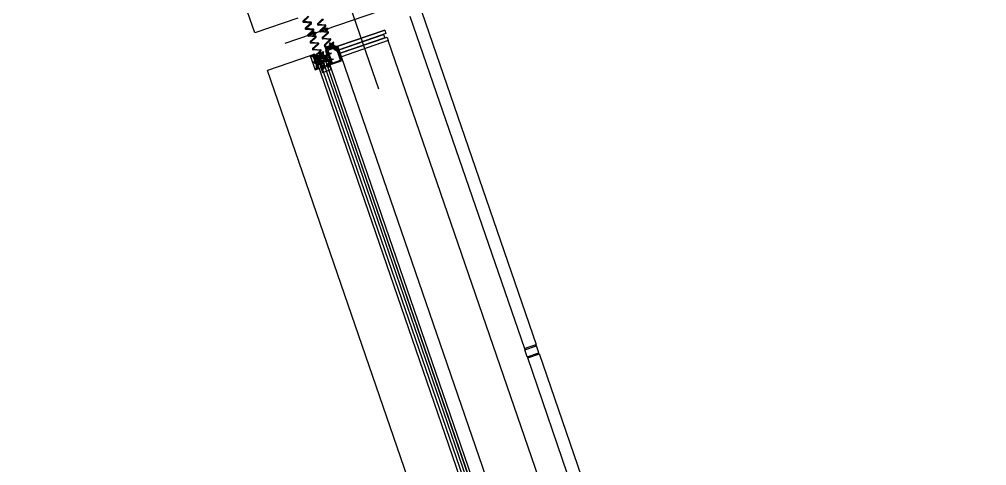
# Model space of a CAD drawing. Extents: x 809487 to 809680, y 818779 to 819225.
# Drawn here: x 809502.419 to 809506.326, y 819161.158 to 819162.96 of the extents above; entities that cross this region are included whole.
import ezdxf

# ---------------------------------------------------------------- set-up
doc = ezdxf.new("R2010")
doc.units = 0
for name, color, linetype in [('Default', 7, 'Continuous'), ('F-RC', 7, 'Continuous'), ('MAJ214__', 7, 'Continuous'), ('MAJ270__', 7, 'Continuous'), ('MAJ292__', 7, 'Continuous'), ('MAJ322__', 7, 'Continuous'), ('MAJ520__', 7, 'Continuous'), ('Refence', 7, 'Continuous'), ('WELDING', 7, 'Continuous')]:
    doc.layers.add(name, color=color, linetype=linetype)

# ---------------------------------------------------------------- blocks, each defined once
blk = doc.blocks.new('A$C53653C59_1')
at = {"layer": 'Default'}
for p, q in [((0.0101, 0.0085), (0.0128, 0.0128)), ((0.0101, 0.0059), (0.0101, 0.0084)), ((0.0128, 0.0011), (0.0102, 0.0058)), ((0.0114, 0.0082), (0.0131, 0.0108)), ((0.0114, 0.0082), (0.0114, 0.0061)), ((0.0131, 0.0031), (0.0114, 0.0061)), ((0.0129, 0.0128), (0.0129, 0.013)), ((0.0129, 0.0128), (0.0143, 0.0128)), ((0.0143, 0.0011), (0.0129, 0.0011)), ((0.0129, 0.0011), (0.0129, 0.001)), ((0.019, 0.0108), (0.0131, 0.0108)), ((0.0131, 0.0031), (0.019, 0.0031)), ((0.0144, 0.0127), (0.0144, 0.0122)), ((0.0144, 0.0017), (0.0144, 0.0012)), ((0.0145, 0.0121), (0.019, 0.0121)), ((0.019, 0.0018), (0.0145, 0.0018)), ((0.0179, 0.0071), (0.0179, 0.0081)), ((0.0179, 0.0058), (0.0179, 0.0067)), ((0.018, 0.0082), (0.019, 0.0082)), ((0.0203, 0.0071), (0.018, 0.007)), ((0.018, 0.0068), (0.0203, 0.0069)), ((0.019, 0.0057), (0.018, 0.0057)), ((0.0191, 0.0122), (0.0191, 0.0127)), ((0.0191, 0.0083), (0.0191, 0.0107)), ((0.0191, 0.0032), (0.0191, 0.0056)), ((0.0191, 0.0012), (0.0191, 0.0017)), ((0.0192, 0.0128), (0.0203, 0.0128)), ((0.0203, 0.0011), (0.0192, 0.0011)), ((0.0204, 0.0127), (0.0204, 0.0072)), ((0.0204, 0.0068), (0.0204, 0.0012))]:
    blk.add_line(p, q, dxfattribs=at)
for points in [[(0, 0), (0.001, 0.001), (0.0109, 0.001), (0.0081, 0.0059), (0.0081, 0.0085), (0.011, 0.013), (0.001, 0.013), (0, 0.014)], [(0.019, 0.0131), (0.019, 0.0121), (0.0144, 0.0121), (0.0144, 0.0131)], [(0.0191, 0.0008), (0.0191, 0.0018), (0.0144, 0.0018), (0.0144, 0.0008)]]:
    blk.add_lwpolyline(points, close=True, dxfattribs=at)
for centre, start, end in [((0.0102, 0.0084), 135.0442, 180.0442), ((0.0102, 0.0059), 180.0442, 225.0442), ((0.0129, 0.0127), 90.0442, 135.0442), ((0.0129, 0.0012), 225.0442, 270.0442), ((0.0143, 0.0127), 0.0442, 90.0442), ((0.0143, 0.0012), 270.0442, 0.0442), ((0.0145, 0.0122), 180.0442, 270.0442), ((0.0145, 0.0017), 90.0442, 180.0442), ((0.018, 0.0081), 90.0442, 180.0442), ((0.018, 0.0071), 180.0442, 270.0442), ((0.018, 0.0067), 90.0442, 180.0442), ((0.018, 0.0058), 180.0442, 270.0442), ((0.019, 0.0122), 270.0442, 0.0442), ((0.019, 0.0107), 0.0442, 90.0442), ((0.019, 0.0083), 270.0442, 0.0442), ((0.019, 0.0056), 0.0442, 90.0442), ((0.019, 0.0032), 270.0442, 0.0442), ((0.019, 0.0017), 0.0442, 90.0442), ((0.0192, 0.0127), 90.0442, 180.0442), ((0.0192, 0.0012), 180.0442, 270.0442), ((0.0203, 0.0127), 0.0442, 90.0442), ((0.0203, 0.0072), 270.0442, 0.0442), ((0.0203, 0.0068), 0.0442, 90.0442), ((0.0203, 0.0012), 270.0442, 0.0442)]:
    blk.add_arc(centre, 0.0001, start, end, dxfattribs=at)
blk = doc.blocks.new('M06MR19')
at = {"layer": 'Default'}
for p, q in [((-0.0092, 0), (0.024, 0)), ((0, 0.0025), (0.019, 0.0025)), ((0.0185, -0.003), (0.0185, 0.003)), ((0, -0.0025), (0.019, -0.0025))]:
    blk.add_line(p, q, dxfattribs=at)
for points in [[(-0.0042, 0.0008), (-0.0022, 0.0008), (-0.0022, -0.0007), (-0.0042, -0.0007)], [(-0.002, 0.006), (0, 0.006), (0, -0.006), (-0.002, -0.006)], [(0, -0.003), (0.0185, -0.003), (0.019, -0.0025), (0.019, 0.0025), (0.0185, 0.003), (0, 0.003)]]:
    blk.add_lwpolyline(points, dxfattribs=at)
for centre, radius, start, end in [((0.0078, 0), 0.012, 152.9643, 207.0357), ((-0.002, 0.005), 0.001, 90, 152.9643), ((-0.002, -0.005), 0.001, 207.0357, 270)]:
    blk.add_arc(centre, radius, start, end, dxfattribs=at)
blk = doc.blocks.new('N10TC16')
at = {"layer": 'Default'}
for p, q in [((-0.005, 0), (0.021, 0)), ((0.0035, 0.0025), (0.0043, -0.0025)), ((0.0055, 0.0025), (0.0063, -0.0025)), ((0.0075, 0.0025), (0.0083, -0.0025)), ((0.0095, 0.0025), (0.0103, -0.0025)), ((0.0115, 0.0025), (0.0123, -0.0025)), ((0.0135, 0.0025), (0.0143, -0.0025))]:
    blk.add_line(p, q, dxfattribs=at)
blk.add_lwpolyline([(0.003, 0.0017), (0, 0.0049), (0, -0.0049), (0.003, -0.0017)], close=True, dxfattribs=at)
for points in [[(0, 0.0008), (0.0014, 0.0008), (0.0014, -0.0008), (0, -0.0008)], [(0.003, -0.0017), (0.0138, -0.0017), (0.016, 0), (0.0138, 0.0017), (0.003, 0.0017)]]:
    blk.add_lwpolyline(points, dxfattribs=at)
blk = doc.blocks.new('M06MC_P')
at = {"layer": 'Default'}
for p, q in [((-0.011, 0), (0.011, 0)), ((0, -0.011), (0, 0.011))]:
    blk.add_line(p, q, dxfattribs=at)
for points in [[(-0.00375, 0.00025), (-0.00375, -0.00025)], [(-0.00125, 0.00075), (-0.00325, 0.00075)], [(-0.00075, 0.00325), (-0.00075, 0.00125)], [(0.00025, 0.00375), (-0.00025, 0.00375)], [(0.00075, 0.00125), (0.00075, 0.00325)], [(0.00325, 0.00075), (0.00125, 0.00075)], [(0.00375, -0.00025), (0.00375, 0.00025)], [(-0.00325, -0.00075), (-0.00125, -0.00075)], [(-0.00075, -0.00125), (-0.00075, -0.00325)], [(-0.00025, -0.00375), (0.00025, -0.00375)], [(0.00075, -0.00325), (0.00075, -0.00125)], [(0.00125, -0.00075), (0.00325, -0.00075)]]:
    blk.add_lwpolyline(points, dxfattribs=at)
blk.add_circle((0, 0), 0.006, dxfattribs=at)
for centre, start, end in [((-0.00325, 0.00025), 90, 180), ((-0.00125, 0.00125), 270, 0), ((-0.00025, 0.00325), 90, 180), ((0.00025, 0.00325), 0, 90), ((0.00125, 0.00125), 180, 270), ((0.00325, 0.00025), 360, 90), ((-0.00325, -0.00025), 180, 270), ((-0.00125, -0.00125), 0, 90), ((-0.00025, -0.00325), 180, 270), ((0.00025, -0.00325), 270, 0), ((0.00125, -0.00125), 90, 180), ((0.00325, -0.00025), 270, 0)]:
    blk.add_arc(centre, 0.0005, start, end, dxfattribs=at)
blk = doc.blocks.new('M06MC16')
at = {"layer": 'Default'}
for p, q in [((-0.005, 0), (0.021, 0)), ((0.003, 0.0025), (0.016, 0.0025)), ((0.0155, -0.003), (0.0155, 0.003)), ((0.003, -0.0025), (0.016, -0.0025))]:
    blk.add_line(p, q, dxfattribs=at)
blk.add_lwpolyline([(0, -0.006), (0.003, -0.003), (0.003, 0.003), (0, 0.006)], close=True, dxfattribs=at)
for points in [[(0, 0.00075), (0.002, 0.00075), (0.002, -0.00075), (0, -0.00075)], [(0.003, -0.003), (0.0155, -0.003), (0.016, -0.0025), (0.016, 0.0025), (0.0155, 0.003), (0.003, 0.003)]]:
    blk.add_lwpolyline(points, dxfattribs=at)
blk = doc.blocks.new('N12TH32')
at = {"layer": 'Default'}
for p, q in [((-0.0089, 0), (0.037, 0)), ((0, 0.0028), (0.001, -0.0028)), ((0.0021, 0.0028), (0.0031, -0.0028)), ((0.0042, 0.0028), (0.0052, -0.0028)), ((0.0063, 0.0028), (0.0073, -0.0028)), ((0.0084, 0.0028), (0.0094, -0.0028)), ((0.0105, 0.0028), (0.0115, -0.0028)), ((0.0126, 0.0028), (0.0136, -0.0028)), ((0.0147, 0.0028), (0.0157, -0.0028)), ((0.0168, 0.0028), (0.0178, -0.0028)), ((0.0189, 0.0028), (0.0199, -0.0028)), ((0.021, 0.0028), (0.022, -0.0028)), ((0.0231, 0.0028), (0.0241, -0.0028)), ((0.0252, 0.0028), (0.0262, -0.0028)), ((0.0273, 0.0028), (0.0283, -0.0028)), ((0.0294, 0.0028), (0.0303, -0.0023))]:
    blk.add_line(p, q, dxfattribs=at)
blk.add_lwpolyline([(-0.0039, 0.0034), (-0.0034, 0.004), (0, 0.004), (0, -0.004), (-0.0034, -0.004), (-0.0039, -0.0034)], close=True, dxfattribs=at)
for points in [[(-0.0034, 0), (0, 0), (-0.0034, 0)], [(0, -0.002), (0.0293, -0.002), (0.032, 0), (0.0293, 0.0021), (0, 0.0021)]]:
    blk.add_lwpolyline(points, dxfattribs=at)
for centre in [(-0.0002, 0.002), (-0.0002, -0.002)]:
    blk.add_arc(centre, 0.00372, 147.7958, 212.2042, dxfattribs=at)
blk = doc.blocks.new('A$C775818B6')
at = {"layer": 'Default'}
for points in [[(-0.0022, -0.0063), (-0.0022, -0.0018)], [(-0.0019, -0.0015), (-0.0014, -0.0015)], [(-0.0014, -0.0065), (-0.0019, -0.0065)], [(-0.0012, -0.0018), (-0.0012, -0.0025)], [(-0.0012, -0.0055), (-0.0012, -0.0063)], [(-0.0007, -0.003), (-0.0002, -0.003)], [(-0.0002, -0.005), (-0.0007, -0.005)], [(0.0003, -0.0025), (0.0003, -0.0005)], [(0.0003, -0.0075), (0.0003, -0.0055)], [(0.0008, 0), (0.0028, 0)], [(0.0028, -0.008), (0.0008, -0.008)], [(0.0013, -0.0015), (0.0013, -0.0065)], [(0.0023, -0.0065), (0.0023, -0.0015)], [(0.0033, -0.0005), (0.0033, -0.0075)]]:
    blk.add_lwpolyline(points, dxfattribs=at)
for centre, radius, start, end in [((-0.0019, -0.0018), 0.00025, 90.0056, 180.0056), ((-0.0019, -0.0063), 0.00025, 180.0056, 270.0056), ((-0.0014, -0.0018), 0.00025, 0.0056, 90.0056), ((-0.0014, -0.0063), 0.00025, 270.0056, 0.0056), ((-0.0007, -0.0025), 0.0005, 180.0056, 270.0056), ((-0.0007, -0.0055), 0.0005, 90.0056, 180.0056), ((-0.0002, -0.0025), 0.0005, 270.0056, 0.0056), ((-0.0002, -0.0055), 0.0005, 0.0056, 90.0056), ((0.0008, -0.0005), 0.0005, 90, 180.0056), ((0.0008, -0.0075), 0.0005, 180.0056, 270), ((0.0018, -0.0015), 0.0005, 0.0056, 180.0056), ((0.0018, -0.0065), 0.0005, 180.0056, 0.0056), ((0.0028, -0.0005), 0.0005, 0.0043, 90), ((0.0028, -0.0075), 0.0005, 270, 0.0043)]:
    blk.add_arc(centre, radius, start, end, dxfattribs=at)

msp = doc.modelspace()

# ---------------------------------------------------------------- linework, layer by layer
at = {"layer": 'Default'}
for points in [[(809503.6942, 819162.8505), (809503.695, 819162.8481), (809503.6805, 819162.8458), (809503.6813, 819162.8434)], [(809503.6352, 819162.8064), (809503.636, 819162.804), (809503.6215, 819162.8017), (809503.6223, 819162.7993)], [(809503.6293, 819162.7858), (809503.6643, 819162.7979), (809503.6656, 819162.7941), (809503.6306, 819162.7821)], [(809503.6301, 819162.7861), (809503.6325, 819162.779), (809503.6629, 819162.7974), (809503.6653, 819162.7903)]]:
    msp.add_lwpolyline(points, close=True, dxfattribs=at)
msp.add_lwpolyline([(809503.6306, 819162.7821), (809503.6429, 819162.7461), (809503.6779, 819162.7582), (809503.6656, 819162.7941)], dxfattribs=at)
at = {"layer": 'F-RC'}
for p, q in [((809503.9965, 819162.9731), (809504.4588, 819161.6305)), ((809504.0438, 819162.9894), (809504.5061, 819161.6468)), ((809504.4588, 819161.6305), (809504.4785, 819161.6373)), ((809504.4605, 819161.6258), (809504.5078, 819161.642)), ((809504.4702, 819161.5974), (809504.4605, 819161.6258)), ((809504.4624, 819161.6264), (809504.4607, 819161.6311)), ((809504.4785, 819161.6373), (809504.5061, 819161.6468)), ((809504.5059, 819161.6414), (809504.5042, 819161.6461)), ((809504.5175, 819161.6137), (809504.5078, 819161.642)), ((809504.4702, 819161.5974), (809504.5175, 819161.6137)), ((809504.4719, 819161.5927), (809504.5191, 819161.6089)), ((809504.9243, 819160.2788), (809504.4719, 819161.5927)), ((809504.4738, 819161.5933), (809504.4721, 819161.598)), ((809504.5173, 819161.6083), (809504.5156, 819161.613)), ((809504.9643, 819160.3162), (809504.5191, 819161.6089))]:
    msp.add_line(p, q, dxfattribs=at)
at = {"layer": 'MAJ214__'}
for p, q in [((809504.6542, 819160.0955), (809503.7052, 819162.8517)), ((809504.5704, 819160.0693), (809503.6344, 819162.7876)), ((809504.5818, 819160.0732), (809503.6458, 819162.7915)), ((809504.5912, 819160.0764), (809503.6552, 819162.7948)), ((809504.5919, 819160.0767), (809503.6559, 819162.795))]:
    msp.add_line(p, q, dxfattribs=at)
at = {"layer": 'MAJ270__'}
for p, q in [((809503.8706, 819162.6785), (809503.6989, 819163.1771)), ((809504.0306, 819163.0483), (809503.4907, 819162.8624))]:
    msp.add_line(p, q, dxfattribs=at)
at = {"layer": 'MAJ292__'}
for p, q in [((809503.3694, 819162.9053), (809502.4188, 819165.6662)), ((809503.5432, 819162.9651), (809503.3694, 819162.9053)), ((809503.8943, 819162.9168), (809503.7052, 819162.8517)), ((809503.866, 819162.907), (809503.8849, 819162.9135)), ((809504.8433, 819160.1606), (809503.909, 819162.8742)), ((809503.5939, 819162.8133), (809503.4215, 819162.754)), ((809504.6014, 819160.0799), (809503.6654, 819162.7983)), ((809504.5588, 819160.0653), (809503.6228, 819162.7836)), ((809506.3256, 819154.32), (809503.4215, 819162.754))]:
    msp.add_line(p, q, dxfattribs=at)
for points in [[(809503.7101, 819162.8375), (809503.7052, 819162.8517), (809503.8943, 819162.9168), (809503.8992, 819162.9026)], [(809503.715, 819162.8233), (809503.7101, 819162.8375), (809503.8897, 819162.8993), (809503.8946, 819162.8852)], [(809503.7199, 819162.8091), (809503.715, 819162.8233), (809503.9041, 819162.8884), (809503.909, 819162.8742)]]:
    msp.add_lwpolyline(points, close=True, dxfattribs=at)
at = {"layer": 'MAJ322__'}
for points in [[(809503.6744, 819162.7776), (809503.6801, 819162.7796), (809503.6606, 819162.8363), (809503.6549, 819162.8343), (809503.6556, 819162.8322)], [(809503.6574, 819162.8473), (809503.6566, 819162.8496)], [(809503.6568, 819162.8501), (809503.6583, 819162.8506)], [(809503.6711, 819162.8516), (809503.6579, 819162.8471)], [(809503.6588, 819162.8504), (809503.6588, 819162.8502)], [(809503.6593, 819162.85), (809503.6702, 819162.8538)], [(809503.6607, 819162.8376), (809503.6597, 819162.8406)], [(809503.6599, 819162.8411), (809503.6731, 819162.8456)], [(809503.6627, 819162.8378), (809503.6612, 819162.8373)], [(809503.6626, 819162.8392), (809503.6629, 819162.8383)], [(809503.6765, 819162.8444), (809503.6628, 819162.8397)], [(809503.6704, 819162.8539), (809503.6863, 819162.8677)], [(809503.6832, 819162.862), (809503.6747, 819162.8546)], [(809503.6751, 819162.8496), (809503.6751, 819162.8497)], [(809503.6773, 819162.8433), (809503.677, 819162.8441)], [(809503.6772, 819162.8504), (809503.6794, 819162.844)], [(809503.6792, 819162.8435), (809503.6778, 819162.843)], [(809503.6881, 819162.8672), (809503.6882, 819162.867)], [(809503.6997, 819162.8528), (809503.7006, 819162.8501), (809503.6976, 819162.849), (809503.6975, 819162.8495)], [(809503.6022, 819162.8139), (809503.6029, 819162.8154), (809503.6045, 819162.8159), (809503.6046, 819162.8156), (809503.6069, 819162.8164), (809503.6064, 819162.8176), (809503.5939, 819162.8133), (809503.6134, 819162.7566), (809503.626, 819162.7609), (809503.6255, 819162.7621), (809503.6233, 819162.7614), (809503.6234, 819162.7611), (809503.6218, 819162.7605), (809503.6203, 819162.7613)], [(809503.5951, 819162.8127), (809503.5963, 819162.8131), (809503.5978, 819162.8124)], [(809503.6159, 819162.7597), (809503.6152, 819162.7583), (809503.614, 819162.7579), (809503.5951, 819162.8127)], [(809503.5998, 819162.8137), (809503.5975, 819162.8112)], [(809503.5983, 819162.8099), (809503.6032, 819162.8116)], [(809503.5987, 819162.8126), (809503.5996, 819162.8136)], [(809503.6006, 819162.8138), (809503.6011, 819162.8135)], [(809503.6086, 819162.8115), (809503.6069, 819162.8162), (809503.6047, 819162.8155), (809503.6053, 819162.814), (809503.6025, 819162.813), (809503.6007, 819162.8138)], [(809503.6039, 819162.8113), (809503.6063, 819162.8041)], [(809503.6076, 819162.8066), (809503.6059, 819162.8114)], [(809503.6063, 819162.812), (809503.6067, 819162.8122)], [(809503.607, 819162.8038), (809503.6081, 819162.8042)], [(809503.6074, 819162.8118), (809503.6076, 819162.8111)], [(809503.6079, 819162.811), (809503.6084, 819162.8111)], [(809503.6087, 819162.8065), (809503.6082, 819162.8063)], [(809503.6086, 819162.8115), (809503.6086, 819162.8115)], [(809503.6087, 819162.8078), (809503.609, 819162.8071)], [(809503.6087, 819162.8039), (809503.6193, 819162.7732)], [(809503.6094, 819162.8083), (809503.6089, 819162.8081)], [(809503.6136, 819162.7968), (809503.6097, 819162.8082)], [(809503.6191, 819162.7824), (809503.6207, 819162.7829), (809503.6201, 819162.7848), (809503.6207, 819162.7861), (809503.6178, 819162.7946), (809503.6165, 819162.7952), (809503.6158, 819162.7971), (809503.6142, 819162.7965)], [(809503.6161, 819162.8093), (809503.6153, 819162.8116)], [(809503.6155, 819162.8121), (809503.617, 819162.8126)], [(809503.6568, 819162.8289), (809503.6622, 819162.8131), (809503.6158, 819162.7971), (809503.6165, 819162.7952), (809503.6178, 819162.7946), (809503.6207, 819162.7861), (809503.6201, 819162.7848), (809503.6207, 819162.7829), (809503.6671, 819162.7989), (809503.6726, 819162.783)], [(809503.6298, 819162.8136), (809503.6166, 819162.8091)], [(809503.6175, 819162.8123), (809503.6175, 819162.8122)], [(809503.618, 819162.812), (809503.6289, 819162.8157)], [(809503.6194, 819162.7996), (809503.6184, 819162.8026)], [(809503.6186, 819162.8031), (809503.6318, 819162.8076)], [(809503.6214, 819162.7998), (809503.6199, 819162.7993)], [(809503.6213, 819162.8012), (809503.6216, 819162.8003)], [(809503.6352, 819162.8064), (809503.6215, 819162.8017)], [(809503.6291, 819162.8159), (809503.645, 819162.8297)], [(809503.6419, 819162.824), (809503.6334, 819162.8166)], [(809503.6338, 819162.8116), (809503.6338, 819162.8117)], [(809503.636, 819162.8053), (809503.6357, 819162.8061)], [(809503.6359, 819162.8124), (809503.6381, 819162.806)], [(809503.6379, 819162.8055), (809503.6364, 819162.805)], [(809503.6468, 819162.8292), (809503.6469, 819162.829)], [(809503.6559, 819162.832), (809503.6564, 819162.8322)], [(809503.6583, 819162.8148), (809503.6593, 819162.812), (809503.6563, 819162.811), (809503.6561, 819162.8114)], [(809503.6566, 819162.8325), (809503.6564, 819162.833)], [(809503.6567, 819162.8336), (809503.6572, 819162.8338)], [(809503.6574, 819162.8294), (809503.6569, 819162.8292)], [(809503.6579, 819162.8287), (809503.6577, 819162.8292)], [(809503.6578, 819162.8335), (809503.6593, 819162.8292)], [(809503.659, 819162.8286), (809503.6585, 819162.8284)], [(809503.6197, 819162.7637), (809503.6148, 819162.762)], [(809503.6149, 819162.7605), (809503.6183, 819162.76)], [(809503.6181, 819162.7599), (809503.6168, 819162.7602)], [(809503.6175, 819162.7715), (809503.62, 819162.7644)], [(809503.619, 819162.7726), (809503.6178, 819162.7722)], [(809503.6227, 819162.7704), (809503.6188, 819162.7817)], [(809503.6193, 819162.7609), (809503.619, 819162.7603)], [(809503.6191, 819162.7604), (809503.62, 819162.7621), (809503.6228, 819162.7631), (809503.6233, 819162.7616), (809503.6255, 819162.7623), (809503.6238, 819162.7671), (809503.6238, 819162.7671)], [(809503.6217, 819162.7656), (809503.6201, 819162.7703)], [(809503.6204, 819162.7709), (809503.6209, 819162.7711)], [(809503.6215, 819162.7708), (809503.6217, 819162.7701)], [(809503.6221, 819162.7699), (809503.6225, 819162.7701)], [(809503.6228, 819162.7654), (809503.6223, 819162.7652)], [(809503.6229, 819162.7668), (809503.6231, 819162.766)], [(809503.6235, 819162.7672), (809503.623, 819162.7671)], [(809503.6729, 819162.7829), (809503.6733, 819162.783)], [(809503.6735, 819162.7834), (809503.6733, 819162.7838)], [(809503.6736, 819162.7845), (809503.6741, 819162.7846)], [(809503.6737, 819162.7797), (809503.6744, 819162.7776)], [(809503.6743, 819162.7802), (809503.6738, 819162.78)], [(809503.6748, 819162.7796), (809503.6746, 819162.7801)], [(809503.6748, 819162.7843), (809503.6762, 819162.7801)], [(809503.6759, 819162.7794), (809503.6754, 819162.7793)]]:
    msp.add_lwpolyline(points, dxfattribs=at)
for points in [[(809503.6801, 819162.7796), (809503.72, 819162.7933), (809503.7005, 819162.85), (809503.6606, 819162.8363)], [(809503.682, 819162.7834), (809503.7162, 819162.7952), (809503.6986, 819162.8462), (809503.6644, 819162.8344)], [(809503.6241, 819162.7893), (809503.6655, 819162.8036), (809503.6638, 819162.8083), (809503.6224, 819162.7941)]]:
    msp.add_lwpolyline(points, close=True, dxfattribs=at)
for centre, radius, start, end in [((809503.657, 819162.8497), 0.000381, 109, 199), ((809503.6578, 819162.8475), 0.000381, 199, 289), ((809503.6584, 819162.8502), 0.000381, 19, 109), ((809503.6592, 819162.8504), 0.000381, 199, 289), ((809503.6601, 819162.8407), 0.000381, 109, 199), ((809503.6611, 819162.8377), 0.000381, 199, 289), ((809503.663, 819162.8393), 0.000381, 109, 199), ((809503.6626, 819162.8382), 0.000381, 289, 19), ((809503.6699, 819162.8545), 0.000787, 289, 307.0549), ((809503.6721, 819162.8487), 0.00315, 19, 109), ((809503.6721, 819162.8486), 0.00315, 289, 19), ((809503.6752, 819162.854), 0.000762, 131.0836, 239.7153), ((809503.6721, 819162.8487), 0.00544, 19, 59.7153), ((809503.6766, 819162.844), 0.000381, 19, 109), ((809503.6776, 819162.8434), 0.000381, 199, 289), ((809503.6791, 819162.8439), 0.000381, 289, 19), ((809503.6837, 819162.8614), 0.000762, 2.3978, 131.0836), ((809503.6965, 819162.862), 0.012, 182.3978, 270.9509), ((809503.687, 819162.8668), 0.00114, 19, 131.0836), ((809503.6965, 819162.862), 0.00972, 148.7561, 289), ((809503.6967, 819162.8492), 0.000787, 19, 90.9509), ((809503.5981, 819162.8106), 0.0008, 137.0659, 288.9934), ((809503.5981, 819162.8131), 0.0008, 243.9934, 318.9934), ((809503.6002, 819162.8131), 0.0008, 63.9934, 138.9934), ((809503.6004, 819162.8131), 0.0008, 63.9934, 137.0659), ((809503.6015, 819162.8143), 0.0008, 243.9934, 333.9934), ((809503.6034, 819162.8111), 0.0005, 18.9937, 108.9934), ((809503.6064, 819162.8115), 0.0005, 109, 199), ((809503.6068, 819162.8043), 0.0005, 198.9937, 288.9937), ((809503.6069, 819162.8117), 0.0005, 19, 109), ((809503.6078, 819162.8112), 0.00025, 199, 289), ((809503.608, 819162.8068), 0.0005, 199, 289), ((809503.6083, 819162.8037), 0.0005, 18.9934, 108.9937), ((809503.6083, 819162.8114), 0.00025, 289, 19), ((809503.609, 819162.8079), 0.00025, 109, 199), ((809503.6085, 819162.807), 0.0005, 289, 19), ((809503.6095, 819162.8081), 0.00025, 19.6621, 109), ((809503.6141, 819162.797), 0.0005, 198.9934, 288.9934), ((809503.6157, 819162.8117), 0.000381, 109, 199), ((809503.6164, 819162.8094), 0.000381, 199, 289), ((809503.6171, 819162.8122), 0.000381, 19, 109), ((809503.6179, 819162.8123), 0.000381, 199, 289), ((809503.6188, 819162.8027), 0.000381, 109, 199), ((809503.6198, 819162.7997), 0.000381, 199, 289), ((809503.6217, 819162.8013), 0.000381, 109, 199), ((809503.6212, 819162.8002), 0.000381, 289, 19), ((809503.6286, 819162.8165), 0.000787, 289, 307.0549), ((809503.6308, 819162.8106), 0.00315, 19, 109), ((809503.6308, 819162.8106), 0.00315, 289, 19), ((809503.6339, 819162.816), 0.000762, 131.0836, 239.7153), ((809503.6308, 819162.8106), 0.00544, 19, 59.7153), ((809503.6353, 819162.806), 0.000381, 19, 109), ((809503.6363, 819162.8054), 0.000381, 199, 289), ((809503.6378, 819162.8059), 0.000381, 289, 19), ((809503.6424, 819162.8234), 0.000762, 2.3978, 131.0836), ((809503.6552, 819162.824), 0.012, 182.3978, 270.9509), ((809503.6457, 819162.8288), 0.00114, 19, 131.0836), ((809503.6552, 819162.824), 0.00972, 148.7561, 289), ((809503.6554, 819162.8112), 0.000787, 19, 90.9509), ((809503.6559, 819162.8323), 0.00025, 198.9998, 288.9998), ((809503.6569, 819162.8332), 0.0005, 108.9998, 198.9998), ((809503.6563, 819162.8324), 0.00025, 288.9998, 18.9998), ((809503.657, 819162.829), 0.00025, 108.9998, 198.9998), ((809503.6574, 819162.8333), 0.0005, 18.9998, 108.9998), ((809503.6575, 819162.8291), 0.00025, 18.9998, 108.9998), ((809503.6583, 819162.8289), 0.0005, 198.9998, 288.9998), ((809503.6588, 819162.8291), 0.0005, 288.9998, 18.9998), ((809503.615, 819162.7613), 0.0008, 108.9934, 260.9209), ((809503.6166, 819162.7594), 0.0008, 78.9934, 153.9934), ((809503.618, 819162.7717), 0.0005, 108.9931, 198.9931), ((809503.6183, 819162.7607), 0.0008, 258.9934, 333.9934), ((809503.6184, 819162.7607), 0.0008, 260.9209, 333.9934), ((809503.6193, 819162.7819), 0.0005, 108.9934, 198.9934), ((809503.6188, 819162.773), 0.0005, 288.9931, 18.9934), ((809503.62, 819162.7605), 0.0008, 63.9934, 153.9934), ((809503.6195, 819162.7642), 0.0005, 288.9934, 18.9931), ((809503.6206, 819162.7704), 0.0005, 108.9931, 198.9931), ((809503.621, 819162.7706), 0.0005, 18.9931, 108.9931), ((809503.622, 819162.7701), 0.00025, 198.9931, 288.9931), ((809503.6222, 819162.7657), 0.0005, 198.9931, 288.9931), ((809503.6225, 819162.7703), 0.00025, 288.9931, 18.331), ((809503.6227, 819162.7659), 0.0005, 288.9931, 18.9931), ((809503.6231, 819162.7668), 0.00025, 108.9931, 198.9931), ((809503.6236, 819162.767), 0.00025, 18.9931, 108.9931), ((809503.6728, 819162.7831), 0.00025, 199.0002, 289.0002), ((809503.6738, 819162.784), 0.0005, 109.0002, 199.0002), ((809503.6733, 819162.7833), 0.00025, 289.0002, 19.0002), ((809503.6739, 819162.7798), 0.00025, 109.0002, 199.0002), ((809503.6743, 819162.7842), 0.0005, 19.0002, 109.0002), ((809503.6744, 819162.78), 0.00025, 19.0002, 109.0002), ((809503.6753, 819162.7797), 0.0005, 199.0002, 289.0002), ((809503.6757, 819162.7799), 0.0005, 289.0002, 19.0002)]:
    msp.add_arc(centre, radius, start, end, dxfattribs=at)
at = {"layer": 'Refence'}
for p, q in [((809503.5856, 819162.973), (809503.565, 819162.9538)), ((809503.5679, 819162.9521), (809503.5885, 819162.9713)), ((809503.6232, 819162.9427), (809503.6438, 819162.9618)), ((809503.6467, 819162.9602), (809503.6261, 819162.941)), ((809503.5669, 819162.9483), (809503.5949, 819162.9459)), ((809503.5962, 819162.949), (809503.5681, 819162.9514)), ((809503.5952, 819162.9451), (809503.5746, 819162.9259)), ((809503.5765, 819162.9204), (809503.6045, 819162.918)), ((809503.5775, 819162.9243), (809503.5981, 819162.9435)), ((809503.6058, 819162.9211), (809503.5777, 819162.9235)), ((809503.6048, 819162.9172), (809503.5842, 819162.8981)), ((809503.5899, 819162.8991), (809503.6077, 819162.9156)), ((809503.6532, 819162.9348), (809503.6251, 819162.9372)), ((809503.6264, 819162.9403), (809503.6545, 819162.9378)), ((809503.6328, 819162.9148), (809503.6534, 819162.934)), ((809503.6563, 819162.9324), (809503.6386, 819162.9158)), ((809503.6388, 819162.9155), (809503.6508, 819162.9196)), ((809503.6518, 819162.9166), (809503.6398, 819162.9125)), ((809503.6538, 819162.923), (809503.6547, 819162.9233)), ((809503.6539, 819162.9255), (809503.6551, 819162.9259)), ((809503.6547, 819162.9233), (809503.6539, 819162.9255)), ((809503.6551, 819162.9259), (809503.6634, 819162.9242)), ((809503.6571, 819162.9161), (809503.6562, 819162.9158)), ((809503.6579, 819162.9139), (809503.6571, 819162.9161)), ((809503.6591, 819162.9143), (809503.6579, 819162.9139)), ((809503.6646, 819162.9207), (809503.6591, 819162.9143)), ((809503.6141, 819162.8902), (809503.586, 819162.8926)), ((809503.5902, 819162.8987), (809503.6021, 819162.9029)), ((809503.6032, 819162.8999), (809503.5912, 819162.8957)), ((809503.5912, 819162.8953), (809503.6154, 819162.8932)), ((809503.5938, 819162.8702), (809503.6144, 819162.8894)), ((809503.6173, 819162.8878), (809503.5967, 819162.8686)), ((809503.6051, 819162.9062), (809503.606, 819162.9065)), ((809503.6053, 819162.9088), (809503.6065, 819162.9092)), ((809503.606, 819162.9065), (809503.6053, 819162.9088)), ((809503.6065, 819162.9092), (809503.6148, 819162.9075)), ((809503.6085, 819162.8993), (809503.6076, 819162.899)), ((809503.6093, 819162.8971), (809503.6085, 819162.8993)), ((809503.6105, 819162.8975), (809503.6093, 819162.8971)), ((809503.616, 819162.904), (809503.6105, 819162.8975)), ((809503.6628, 819162.9069), (809503.6347, 819162.9093)), ((809503.6399, 819162.9121), (809503.664, 819162.91)), ((809503.6424, 819162.8869), (809503.663, 819162.9061)), ((809503.6659, 819162.9045), (809503.6453, 819162.8853)), ((809503.6237, 819162.8623), (809503.5956, 819162.8647)), ((809503.5969, 819162.8678), (809503.625, 819162.8654)), ((809503.6033, 819162.8423), (809503.624, 819162.8615)), ((809503.6333, 819162.8344), (809503.6052, 819162.8369)), ((809503.6269, 819162.8599), (809503.6063, 819162.8407)), ((809503.6065, 819162.8399), (809503.6346, 819162.8375)), ((809503.6153, 819162.8019), (809503.6121, 819162.8111)), ((809503.6121, 819162.8111), (809503.6121, 819162.8111)), ((809503.6129, 819162.8145), (809503.6336, 819162.8337)), ((809503.6183, 819162.803), (809503.6153, 819162.8019)), ((809503.6154, 819162.8112), (809503.6166, 819162.8077)), ((809503.6365, 819162.832), (809503.6158, 819162.8129)), ((809503.6166, 819162.8077), (809503.6198, 819162.8088)), ((809503.6209, 819162.8058), (809503.6177, 819162.8047)), ((809503.6177, 819162.8047), (809503.6183, 819162.803)), ((809503.6193, 819162.8105), (809503.6205, 819162.8109)), ((809503.6198, 819162.8088), (809503.6193, 819162.8105)), ((809503.6205, 819162.8109), (809503.6223, 819162.8097)), ((809503.6213, 819162.8044), (809503.6209, 819162.8058)), ((809503.6228, 819162.8049), (809503.6213, 819162.8044)), ((809503.6223, 819162.8097), (809503.6238, 819162.8102)), ((809503.6233, 819162.8067), (809503.6228, 819162.8049)), ((809503.6232, 819162.8119), (809503.6244, 819162.8123)), ((809503.6238, 819162.8102), (809503.6232, 819162.8119)), ((809503.6248, 819162.8072), (809503.6233, 819162.8067)), ((809503.6244, 819162.8123), (809503.6263, 819162.811)), ((809503.6253, 819162.8058), (809503.6248, 819162.8072)), ((809503.6267, 819162.8063), (809503.6253, 819162.8058)), ((809503.6263, 819162.811), (809503.6278, 819162.8115)), ((809503.6273, 819162.808), (809503.6267, 819162.8063)), ((809503.6272, 819162.8132), (809503.6284, 819162.8136)), ((809503.6278, 819162.8115), (809503.6272, 819162.8132)), ((809503.6288, 819162.8085), (809503.6273, 819162.808)), ((809503.6284, 819162.8136), (809503.6322, 819162.8114)), ((809503.6293, 819162.8071), (809503.6288, 819162.8085)), ((809503.6307, 819162.8076), (809503.6293, 819162.8071)), ((809503.6322, 819162.8114), (809503.6307, 819162.8076)), ((809503.6206, 819162.7829), (809503.6296, 819162.7859)), ((809503.632, 819162.7788), (809503.625, 819162.7764)), ((809503.6296, 819162.7859), (809503.6296, 819162.7858)), ((809503.632, 819162.7789), (809503.632, 819162.7788))]:
    msp.add_line(p, q, dxfattribs=at)
for points in [[(809503.6589, 819162.9221), (809503.6546, 819162.9206)], [(809503.6554, 819162.9182), (809503.6597, 819162.9197)], [(809503.6103, 819162.9053), (809503.6059, 819162.9038)], [(809503.6068, 819162.9014), (809503.6111, 819162.9029)], [(809503.6724, 819162.879), (809503.6443, 819162.8815)], [(809503.6456, 819162.8845), (809503.6736, 819162.8821)], [(809503.652, 819162.8591), (809503.6726, 819162.8783)], [(809503.6755, 819162.8766), (809503.6549, 819162.8575)], [(809503.6545, 819162.8558), (809503.6579, 819162.8457), (809503.6611, 819162.8468), (809503.6606, 819162.8485), (809503.6618, 819162.8489), (809503.6636, 819162.8477), (809503.6651, 819162.8482), (809503.6645, 819162.8499), (809503.6657, 819162.8503), (809503.6676, 819162.849), (809503.6691, 819162.8496), (809503.6685, 819162.8512), (809503.6697, 819162.8516), (809503.6735, 819162.8494), (809503.672, 819162.8457), (809503.6706, 819162.8452), (809503.6701, 819162.8466), (809503.6686, 819162.846), (809503.668, 819162.8443), (809503.6666, 819162.8438), (809503.6661, 819162.8452), (809503.6646, 819162.8447), (809503.6641, 819162.8429), (809503.6627, 819162.8424), (809503.6622, 819162.8438), (809503.659, 819162.8427), (809503.6607, 819162.8377), (809503.6577, 819162.8366), (809503.6511, 819162.8557), (809503.6511, 819162.8557)], [(809503.6077, 819162.807), (809503.6062, 819162.8113)], [(809503.6071, 819162.8156), (809503.6064, 819162.8176)], [(809503.6064, 819162.8116), (809503.6069, 819162.8118)], [(809503.6087, 819162.8209), (809503.6102, 819162.8166), (809503.6071, 819162.8156)], [(809503.6072, 819162.8116), (809503.6074, 819162.8109)], [(809503.6088, 819162.8114), (809503.6074, 819162.8154)], [(809503.6076, 819162.8157), (809503.61, 819162.8165)], [(809503.608, 819162.8106), (809503.6085, 819162.8108)], [(809503.6085, 819162.807), (809503.608, 819162.8069)], [(809503.6084, 819162.8081), (809503.6086, 819162.8074)], [(809503.6092, 819162.8089), (809503.6087, 819162.8087)], [(809503.6112, 819162.8045), (809503.6098, 819162.8086)], [(809503.6103, 819162.8164), (809503.614, 819162.8055)], [(809503.6139, 819162.8052), (809503.6115, 819162.8044)], [(809503.6154, 819162.8016), (809503.6184, 819162.8026)], [(809503.6215, 819162.8017), (809503.6223, 819162.7993), (809503.6169, 819162.7974)], [(809503.6184, 819162.8026), (809503.6194, 819162.7996)], [(809503.6199, 819162.7993), (809503.6214, 819162.7998)], [(809503.6216, 819162.8003), (809503.6213, 819162.8012)], [(809503.6204, 819162.7701), (809503.6219, 819162.7658)], [(809503.6211, 819162.7705), (809503.6206, 819162.7704)], [(809503.6216, 819162.7697), (809503.6214, 819162.7704)], [(809503.6216, 819162.7742), (809503.623, 819162.7702)], [(809503.6242, 819162.7753), (809503.6218, 819162.7745)], [(809503.6222, 819162.7656), (809503.6227, 819162.7658)], [(809503.6227, 819162.7695), (809503.6223, 819162.7694)], [(809503.6228, 819162.7661), (809503.6226, 819162.7668)], [(809503.6229, 819162.7675), (809503.6234, 819162.7676)], [(809503.624, 819162.7673), (809503.6254, 819162.7633)], [(809503.6282, 819162.7643), (809503.6245, 819162.7752)], [(809503.6298, 819162.7597), (809503.6283, 819162.764), (809503.6252, 819162.763)], [(809503.6252, 819162.763), (809503.626, 819162.7609)], [(809503.6257, 819162.7631), (809503.6281, 819162.764)]]:
    msp.add_lwpolyline(points, dxfattribs=at)
for points in [[(809503.6096, 819162.8153), (809503.6129, 819162.8058), (809503.6119, 819162.8055), (809503.6087, 819162.8149)], [(809503.627, 819162.7648), (809503.6238, 819162.7742), (809503.6228, 819162.7739), (809503.6261, 819162.7644)]]:
    msp.add_lwpolyline(points, close=True, dxfattribs=at)
for centre, radius, start, end in [((809503.5671, 819162.9515), 0.00317, 132.9063, 265.0937), ((809503.5671, 819162.9515), 0.00102, 42.9063, 355.0937), ((809503.5767, 819162.9236), 0.00317, 132.9063, 265.0937), ((809503.5767, 819162.9236), 0.00102, 42.9063, 355.0937), ((809503.5959, 819162.9458), 0.00102, 222.9063, 175.0937), ((809503.5959, 819162.9458), 0.00317, 312.9063, 85.0937), ((809503.6055, 819162.9179), 0.00102, 222.9063, 175.0937), ((809503.6055, 819162.9179), 0.00317, 312.9063, 85.0937), ((809503.6254, 819162.9403), 0.00317, 132.9063, 265.0937), ((809503.6254, 819162.9403), 0.00102, 42.9063, 355.0937), ((809503.635, 819162.9125), 0.00317, 132.9063, 265.0937), ((809503.6378, 819162.9151), 0.00102, 42.9063, 19), ((809503.6389, 819162.9121), 0.00102, 19, 355.0937), ((809503.6505, 819162.9203), 0.000787, 289, 347.8972), ((809503.655, 819162.9194), 0.00381, 109, 167.8972), ((809503.6521, 819162.9159), 0.000787, 50.1028, 109), ((809503.655, 819162.9194), 0.00381, 230.1028, 289), ((809503.6542, 819162.9347), 0.00102, 222.9063, 175.0937), ((809503.655, 819162.9194), 0.00127, 109, 289), ((809503.6542, 819162.9347), 0.00317, 312.9063, 85.0937), ((809503.6593, 819162.9209), 0.00127, 289, 109), ((809503.663, 819162.9221), 0.00216, 319.4311, 78.5689), ((809503.5863, 819162.8957), 0.00317, 132.9063, 265.0937), ((809503.5892, 819162.8984), 0.00102, 42.9063, 19), ((809503.5902, 819162.8954), 0.00102, 19, 355.0937), ((809503.6019, 819162.9036), 0.000787, 289, 347.8972), ((809503.6064, 819162.9026), 0.00381, 109, 167.8972), ((809503.6034, 819162.8991), 0.000787, 50.1028, 109), ((809503.6064, 819162.9026), 0.00381, 230.1028, 289), ((809503.6064, 819162.9026), 0.00127, 109, 289), ((809503.6107, 819162.9041), 0.00127, 289, 109), ((809503.6151, 819162.8901), 0.00102, 222.9063, 175.0937), ((809503.6143, 819162.9054), 0.00216, 319.4311, 78.5689), ((809503.6151, 819162.8901), 0.00317, 312.9063, 85.0937), ((809503.6446, 819162.8846), 0.00317, 132.9063, 265.0937), ((809503.6446, 819162.8846), 0.00102, 42.9063, 355.0937), ((809503.6638, 819162.9068), 0.00102, 222.9063, 175.0937), ((809503.6638, 819162.9068), 0.00317, 312.9063, 85.0937), ((809503.6734, 819162.879), 0.00102, 222.9063, 175.0937), ((809503.6734, 819162.879), 0.00318, 312.9063, 85.0937), ((809503.5959, 819162.8679), 0.00317, 132.9063, 265.0937), ((809503.5959, 819162.8679), 0.00102, 42.9063, 355.0937), ((809503.6055, 819162.84), 0.00317, 132.9063, 265.0937), ((809503.6055, 819162.84), 0.00102, 42.9063, 355.0937), ((809503.6247, 819162.8622), 0.00102, 222.9063, 175.0937), ((809503.6247, 819162.8622), 0.00317, 312.9063, 85.0937), ((809503.6343, 819162.8344), 0.00102, 222.9063, 175.0937), ((809503.6343, 819162.8344), 0.00318, 312.9063, 85.0937), ((809503.6541, 819162.8568), 0.00318, 132.9063, 199), ((809503.6541, 819162.8568), 0.00102, 42.9063, 289), ((809503.6065, 819162.8114), 0.00025, 109, 199), ((809503.5996, 819162.8248), 0.0099, 313.3339, 336.769), ((809503.6069, 819162.8115), 0.00025, 19, 109), ((809503.6077, 819162.8155), 0.00025, 109, 199), ((809503.6079, 819162.8111), 0.0005, 199, 289), ((809503.6079, 819162.8071), 0.00025, 199, 289), ((809503.6089, 819162.8082), 0.0005, 109, 199), ((809503.6084, 819162.8112), 0.0005, 289, 19), ((809503.6084, 819162.8073), 0.00025, 289, 19), ((809503.6093, 819162.8084), 0.0005, 19, 109), ((809503.61, 819162.8163), 0.00025, 19, 109), ((809503.6114, 819162.8046), 0.00025, 199, 289), ((809503.6151, 819162.8122), 0.00318, 132.9063, 199), ((809503.6138, 819162.8054), 0.00025, 289, 19), ((809503.6151, 819162.8122), 0.00102, 42.9063, 289), ((809503.6099, 819162.7973), 0.0069, 1.0408, 37.9345), ((809503.6198, 819162.7997), 0.000381, 199, 289), ((809503.6217, 819162.8013), 0.000381, 109, 199), ((809503.6212, 819162.8002), 0.000381, 289, 19), ((809503.6207, 819162.7701), 0.00025, 109, 199), ((809503.6114, 819162.7719), 0.0143, 18.3777, 49.959), ((809503.6211, 819162.7703), 0.00025, 19, 109), ((809503.6219, 819162.7743), 0.00025, 109, 199), ((809503.6221, 819162.7698), 0.0005, 199, 289), ((809503.6221, 819162.7659), 0.00025, 199, 289), ((809503.6231, 819162.767), 0.0005, 109, 199), ((809503.6226, 819162.77), 0.0005, 289, 19), ((809503.6226, 819162.766), 0.00025, 289, 19), ((809503.6235, 819162.7672), 0.0005, 19, 109), ((809503.6243, 819162.7751), 0.00025, 19, 109), ((809503.6256, 819162.7634), 0.00025, 199, 289), ((809503.625, 819162.7511), 0.0099, 61.231, 84.6661), ((809503.628, 819162.7642), 0.00025, 289, 19)]:
    msp.add_arc(centre, radius, start, end, dxfattribs=at)
msp.add_ellipse((809503.6319, 819162.7828), major_axis=(-0.00408, -0.00141), ratio=0.87186, dxfattribs=at)
msp.add_ellipse((809503.6318, 819162.7827), major_axis=(-0.00408, -0.00141), ratio=0.87186, start_param=4.968702, end_param=7.597669, dxfattribs=at)
at = {"layer": 'WELDING'}
msp.add_line((809503.6102, 819162.8166), (809503.6071, 819162.8156), dxfattribs=at)

# ---------------------------------------------------------------- block references
at = {"layer": 'Default', "rotation": 108.999998599389}
for name, p in [('M06MC16', (809503.6381, 819162.7847)), ('M06MC_P', (809503.6441, 819162.7672))]:
    msp.add_blockref(name, p, dxfattribs=at)
at = {"layer": 'Default', "yscale": -1.0000000000000002, "rotation": 108.999998599389}
for name, p in [('M06MC16', (809503.6585, 819162.7917)), ('M06MC_P', (809503.6645, 819162.7742))]:
    msp.add_blockref(name, p, dxfattribs=at)
at = {"layer": 'MAJ520__', "yscale": -1.0000000000000004}
for name, p, rotation in [('N12TH32', (809503.6766, 819162.8593), -48.53266842706777), ('M06MR19', (809503.614, 819162.7885), 18.993390864096167), ('N12TH32', (809503.6353, 819162.8213), -48.53266842706774), ('N10TC16', (809503.6687, 819162.7943), 18.999998599388988)]:
    msp.add_blockref(name, p, dxfattribs=dict(at, rotation=rotation))
at = {"layer": 'MAJ520__', "rotation": 18.999998599388995}
msp.add_blockref('N10TC16', (809503.6606, 819162.8177), dxfattribs=at)
at = {"layer": 'Refence', "yscale": -1.0000000000000004, "rotation": -70.99906432233571}
for p in [(809503.6478, 819162.7843), (809503.649, 819162.7847)]:
    msp.add_blockref('A$C53653C59_1', p, dxfattribs=at)
at = {"layer": 'Refence', "rotation": -161.00543302684778}
msp.add_blockref('A$C775818B6', (809503.6745, 819162.7776), dxfattribs=at)

doc.saveas('drawing.dxf')
